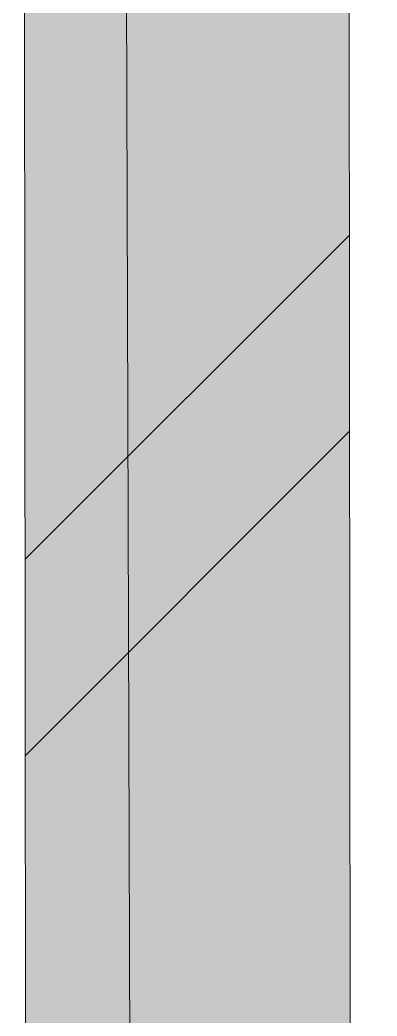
# Model space of a CAD drawing. Header units: millimetres. Extents: x -546 to 1681, y -650 to 1730.
# Drawn here: x 763.875 to 764.645, y 602.781 to 604.931 of the extents above; entities that cross this region are included whole.
import ezdxf

# ---------------------------------------------------------------- set-up
doc = ezdxf.new("R2010")
doc.units = ezdxf.units.MM

msp = doc.modelspace()

# ---------------------------------------------------------------- hatches: boundary and pattern name
at = {"true_color": 0xffffff}
h = msp.add_hatch(color=7, dxfattribs=at)
h.dxf.hatch_style = 2
h.paths.add_polyline_path([(764.6452, 546.5806), (763.9452, 546.5806), (763.8752, 614.3177), (764.5752, 614.3177)])

# ---------------------------------------------------------------- linework, layer by layer
at = {"color": 7, "lineweight": 0}
for points in [[(763.8752, 614.3177), (763.9462, 545.8806)], [(764.6452, 546.5806), (764.5752, 614.3177)], [(764.1042, 605.2247), (764.1602, 587.3247)], [(763.8862, 603.7667), (764.5852, 604.4657)], [(763.8862, 603.3427), (764.5852, 604.0427)]]:
    msp.add_lwpolyline(points, dxfattribs=at)

doc.saveas('drawing.dxf')
